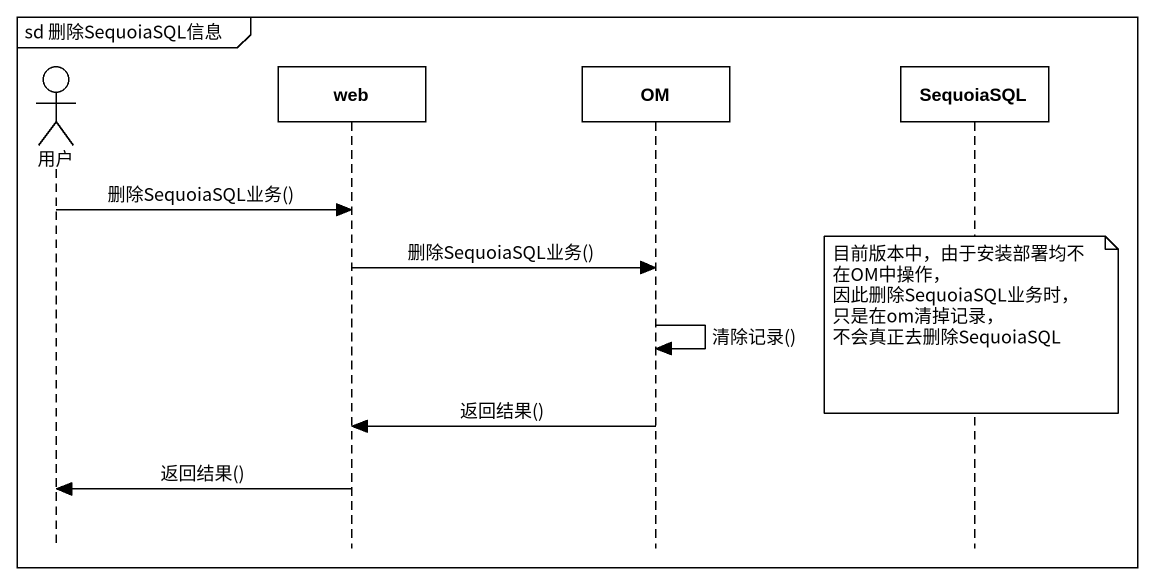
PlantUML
@startuml
mainframe sd 删除SequoiaSQL信息
hide footbox
actor 用户
participant web
participant OM
participant SequoiaSQL

用户 -> web : 删除SequoiaSQL业务()
web -> OM : 删除SequoiaSQL业务()
note over SequoiaSQL : 目前版本中，由于安装部署均不在OM中操作， 因此删除SequoiaSQL业务时， 只是在om清掉记录， 不会真正去删除SequoiaSQL
OM -> OM : 清除记录()
OM -> web : 返回结果()
web -> 用户 : 返回结果()
@enduml
